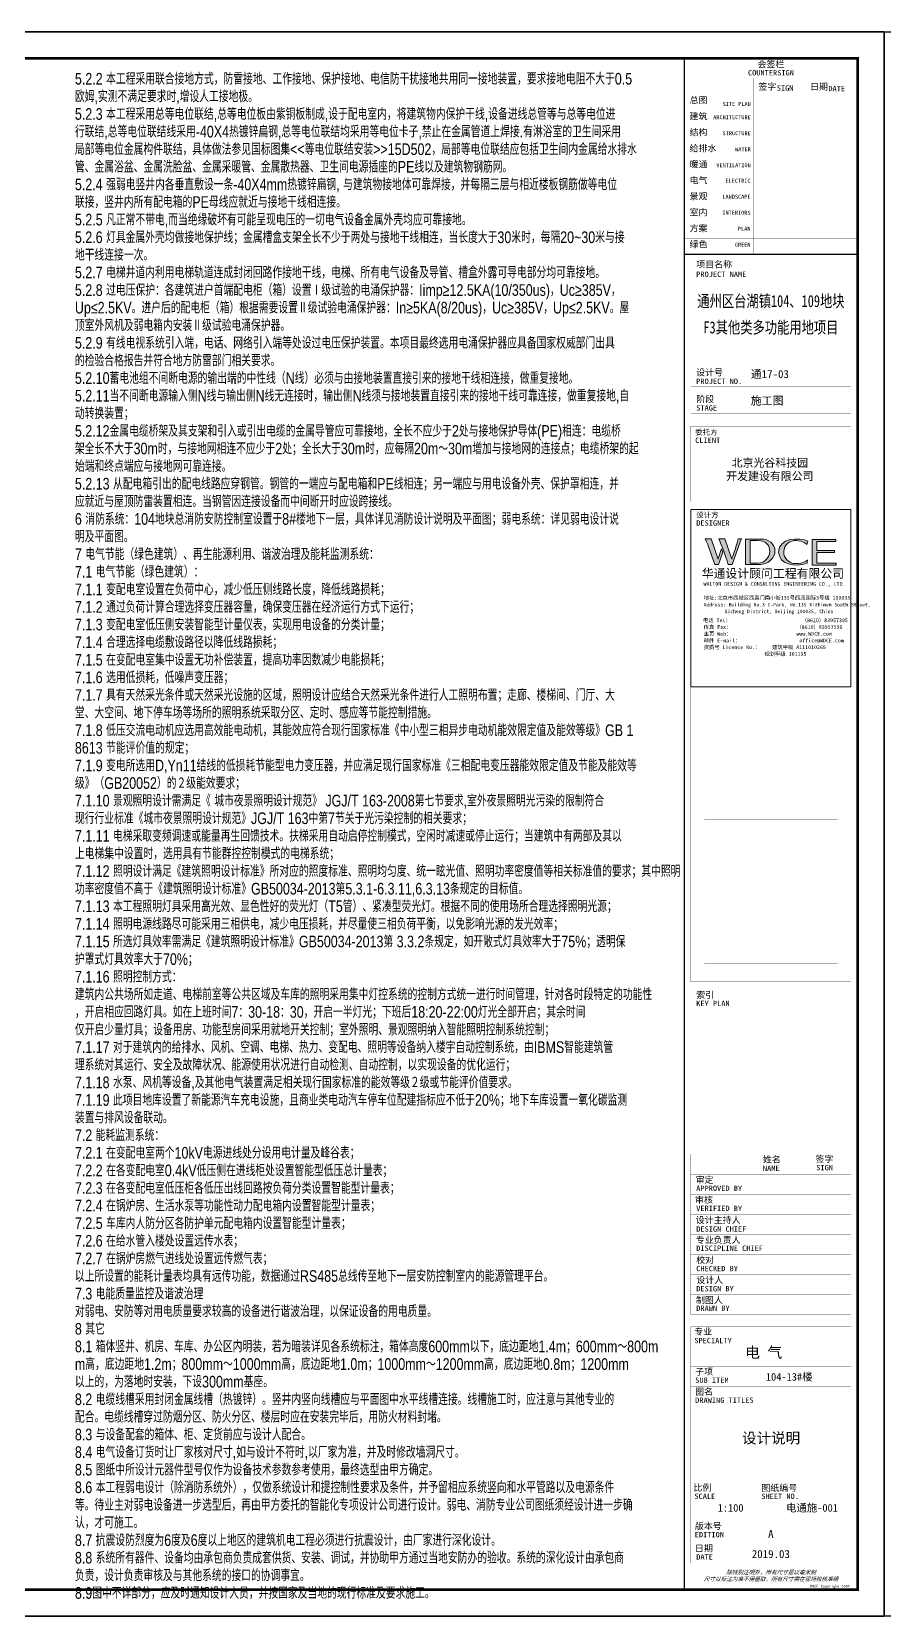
# Model space of a CAD drawing. Extents: x -179932 to 111184, y 127561 to 305761.
# Drawn here: x -127792 to -95832, y 246361 to 305761 of the extents above; entities that cross this region are included whole.
import ezdxf
from ezdxf.enums import TextEntityAlignment as Align

# ---------------------------------------------------------------- set-up
doc = ezdxf.new("R2010")
doc.units = 0
doc.header["$LTSCALE"] = 1000
doc.layers.get('0').update_dxf_attribs({"linetype": 'CONTINUOUS'})
doc.layers.get('Defpoints').update_dxf_attribs({"linetype": 'CONTINUOUS'})
for name, color, linetype in [('DIM-箱柜', 3, 'CONTINUOUS'), ('TEL_TEXT', 3, 'CONTINUOUS'), ('TEL_TITLE', 7, 'CONTINUOUS'), ('字', 7, 'CONTINUOUS')]:
    doc.layers.add(name, color=color, linetype=linetype)
doc.layers.add('内审要求修改2.10', color=6, linetype='CONTINUOUS', plot=False)
doc.layers.get('内审要求修改2.10').off()
doc.styles.add('_HZTXT', font='ROS', dxfattribs={"width": 0.8, "bigfont": 'JD'})
doc.styles.add('华文细黑', font='STXIHEI.TTF')
doc.styles.add('图签信息$0$hwxh', font='STXIHEI.TTF')
doc.styles.add('图签信息$0$华文细黑', font='STXIHEI.TTF', dxfattribs={"height": 10})

# ---------------------------------------------------------------- blocks, each defined once
blk = doc.blocks.new('SADF AGF AERG AER GER')
at = {"layer": 'DIM-箱柜'}
blk.add_lwpolyline([(-462150, -1228514), (-378050, -1228514), (-378050, -1287914), (-462150, -1287914)], close=True, dxfattribs=at)
blk = doc.blocks.new('A$C6873132B')
at = {"layer": 'DIM-箱柜'}
blk.add_blockref('SADF AGF AERG AER GER', (378050, 1287914), dxfattribs=at)
blk = doc.blocks.new('图签信息$0$WDCE Copyright200X')
at = {"const_width": 0.016}
blk.add_lwpolyline([(-10.6, 1.26, 1), (-11.4, 1.26, 1)], format="xyb", close=True, dxfattribs=at)
at = {"style": '图签信息$0$华文细黑'}
for s, p in [('WDCE ', (-11.46, 0.5)), ('     Copyright ', (-3.51, 0.5))]:
    blk.add_text(s, height=1, dxfattribs=at).set_placement(p, align=Align.BOTTOM_RIGHT)
blk.add_text('c', height=0.6, dxfattribs=at).set_placement((-11.04, 1.35), align=Align.MIDDLE_CENTER)
blk.add_attdef('200X', text='', height=1, dxfattribs=at).set_placement((-0.45, 0.5), align=Align.BOTTOM_RIGHT)
blk = doc.blocks.new('图签信息$0$logo2')
h = blk.add_hatch(color=7)
h.paths.add_polyline_path([(19.02, -7.36), (15.84, -7.36), (15.84, -3.97), (18.97, -3.97), (18.97, -4.24), (16.46, -4.24), (16.46, -5.45), (18.81, -5.45), (18.81, -5.69), (16.47, -5.69), (16.47, -7.12), (19.02, -7.12)])
edge = h.paths.add_edge_path()
edge.add_spline(control_points=[(15.26, -4.21), (15.26, -4.21), (15.13, -4.65), (15.13, -4.65), (15.13, -4.65), (14.62, -4.1), (13.73, -4.1), (13.04, -4.1), (12.07, -4.54), (12.08, -5.62), (12.08, -6.49), (12.77, -7.16), (13.73, -7.17), (14.66, -7.17), (15.23, -6.68), (15.23, -6.68), (15.23, -6.68), (15.16, -7.11), (15.16, -7.11), (13.63, -7.7), (11.42, -7.29), (11.41, -5.64), (11.4, -3.72), (14.16, -3.66), (15.26, -4.21)], knot_values=[0, 0, 0, 0, 1, 1, 1, 2, 2, 2, 3, 3, 3, 4, 4, 4, 5, 5, 5, 6, 6, 6, 7, 7, 7, 8, 8, 8, 8], degree=3, periodic=0)
edge = h.paths.add_edge_path(flags=16)
edge.add_spline(control_points=[(10.23, -5.57), (10.23, -5.16), (10.12, -4.83), (9.9, -4.58), (9.63, -4.27), (9.23, -4.12), (8.69, -4.12), (8.69, -4.12), (7.64, -4.12), (7.64, -4.12), (7.64, -4.12), (7.64, -7.1), (7.64, -7.1), (7.64, -7.1), (8.66, -7.1), (8.66, -7.1), (9.13, -7.1), (9.52, -6.93), (9.82, -6.6), (10.09, -6.31), (10.23, -5.96), (10.23, -5.57)], knot_values=[0, 0, 0, 0, 1, 1, 1, 2, 2, 2, 3, 3, 3, 4, 4, 4, 5, 5, 5, 6, 6, 6, 7, 7, 7, 7], degree=3, periodic=0)
edge = h.paths.add_edge_path()
edge.add_spline(control_points=[(10.92, -5.51), (10.92, -5.96), (10.72, -6.37), (10.34, -6.72), (9.92, -7.1), (9.41, -7.29), (8.82, -7.29), (8.82, -7.29), (7.03, -7.29), (7.03, -7.29), (7.03, -7.29), (7.03, -3.92), (7.03, -3.92), (7.03, -3.92), (9.1, -3.92), (9.1, -3.92), (9.59, -3.92), (10.01, -4.06), (10.36, -4.34), (10.73, -4.64), (10.92, -5.03), (10.92, -5.51)], knot_values=[0, 0, 0, 0, 1, 1, 1, 2, 2, 2, 3, 3, 3, 4, 4, 4, 5, 5, 5, 6, 6, 6, 7, 7, 7, 7], degree=3, periodic=0)
at = {"lineweight": 0}
blk.add_lwpolyline([(19.02, -7.36), (15.84, -7.36), (15.84, -3.97), (18.97, -3.97), (18.97, -4.24), (16.46, -4.24), (16.46, -5.45), (18.81, -5.45), (18.81, -5.69), (16.47, -5.69), (16.47, -7.12), (19.02, -7.12), (19.02, -7.36)], dxfattribs=at)
for points, knots in [([(10.92, -5.51), (10.92, -5.96), (10.72, -6.37), (10.34, -6.72), (9.92, -7.1), (9.41, -7.29), (8.82, -7.29), (8.82, -7.29), (7.03, -7.29), (7.03, -7.29), (7.03, -7.29), (7.03, -3.92), (7.03, -3.92), (7.03, -3.92), (9.1, -3.92), (9.1, -3.92), (9.59, -3.92), (10.01, -4.06), (10.36, -4.34), (10.73, -4.64), (10.92, -5.03), (10.92, -5.51)], [0, 0, 0, 0, 1, 1, 1, 2, 2, 2, 3, 3, 3, 4, 4, 4, 5, 5, 5, 6, 6, 6, 7, 7, 7, 7]), ([(10.23, -5.57), (10.23, -5.16), (10.12, -4.83), (9.9, -4.58), (9.63, -4.27), (9.23, -4.12), (8.69, -4.12), (8.69, -4.12), (7.64, -4.12), (7.64, -4.12), (7.64, -4.12), (7.64, -7.1), (7.64, -7.1), (7.64, -7.1), (8.66, -7.1), (8.66, -7.1), (9.13, -7.1), (9.52, -6.93), (9.82, -6.6), (10.09, -6.31), (10.23, -5.96), (10.23, -5.57)], [0, 0, 0, 0, 1, 1, 1, 2, 2, 2, 3, 3, 3, 4, 4, 4, 5, 5, 5, 6, 6, 6, 7, 7, 7, 7]), ([(15.26, -4.21), (15.26, -4.21), (15.13, -4.65), (15.13, -4.65), (15.13, -4.65), (14.62, -4.1), (13.73, -4.1), (13.04, -4.1), (12.07, -4.54), (12.08, -5.62), (12.08, -6.49), (12.77, -7.16), (13.73, -7.17), (14.66, -7.17), (15.23, -6.68), (15.23, -6.68), (15.23, -6.68), (15.16, -7.11), (15.16, -7.11), (13.63, -7.7), (11.42, -7.29), (11.41, -5.64), (11.4, -3.72), (14.16, -3.66), (15.26, -4.21)], [0, 0, 0, 0, 1, 1, 1, 2, 2, 2, 3, 3, 3, 4, 4, 4, 5, 5, 5, 6, 6, 6, 7, 7, 7, 8, 8, 8, 8])]:
    blk.add_open_spline(points, degree=3, knots=knots, dxfattribs=at)
blk = doc.blocks.new('图签信息$0$logo1')
h = blk.add_hatch(color=8)
edge = h.paths.add_edge_path()
edge.add_spline(control_points=[(3.86, -5.21), (3.63, -5.88), (3.39, -6.56), (3.39, -6.56), (3.39, -6.56), (2.5, -3.91), (2.5, -3.91), (2.5, -3.91), (1.8, -3.91), (1.69, -3.91), (2.02, -4.39), (2.95, -7.27), (2.95, -7.27), (2.95, -7.27), (3.44, -7.27), (3.44, -7.27), (3.44, -7.27), (4.03, -5.66), (4.03, -5.66), (4.03, -5.66), (3.86, -5.21), (3.86, -5.21)], knot_values=[0, 0, 0, 0, 1, 1, 1, 2, 2, 2, 3, 3, 3, 4, 4, 4, 5, 5, 5, 6, 6, 6, 7, 7, 7, 7], degree=3, periodic=0)
h = blk.add_hatch(color=7)
edge = h.paths.add_edge_path()
edge.add_spline(control_points=[(6.04, -3.91), (6.09, -4.1), (5.2, -6.56), (5.2, -6.56), (5.2, -6.56), (4.3, -3.91), (4.3, -3.91), (4.3, -3.91), (3.6, -3.91), (3.49, -3.91), (3.82, -4.39), (4.75, -7.27), (4.75, -7.27), (4.75, -7.27), (5.24, -7.27), (5.24, -7.27), (5.24, -7.27), (6.33, -4.3), (6.33, -4.3), (6.33, -4.3), (6.48, -3.91), (6.48, -3.91), (6.48, -3.91), (6.21, -3.91), (6.04, -3.91)], knot_values=[0, 0, 0, 0, 1, 1, 1, 2, 2, 2, 3, 3, 3, 4, 4, 4, 5, 5, 5, 6, 6, 6, 7, 7, 7, 8, 8, 8, 8], degree=3, periodic=0)
at = {"color": 8, "lineweight": 0}
blk.add_open_spline([(3.86, -5.21), (3.63, -5.88), (3.39, -6.56), (3.39, -6.56), (3.39, -6.56), (2.5, -3.91), (2.5, -3.91), (2.5, -3.91), (1.8, -3.91), (1.69, -3.91), (2.02, -4.39), (2.95, -7.27), (2.95, -7.27), (2.95, -7.27), (3.44, -7.27), (3.44, -7.27), (3.44, -7.27), (4.03, -5.66), (4.03, -5.66), (4.03, -5.66), (3.86, -5.21), (3.86, -5.21)], degree=3, knots=[0, 0, 0, 0, 1, 1, 1, 2, 2, 2, 3, 3, 3, 4, 4, 4, 5, 5, 5, 6, 6, 6, 7, 7, 7, 7], dxfattribs=at)
at = {"lineweight": 0}
blk.add_open_spline([(6.04, -3.91), (6.09, -4.1), (5.2, -6.56), (5.2, -6.56), (5.2, -6.56), (4.3, -3.91), (4.3, -3.91), (4.3, -3.91), (3.6, -3.91), (3.49, -3.91), (3.82, -4.39), (4.75, -7.27), (4.75, -7.27), (4.75, -7.27), (5.24, -7.27), (5.24, -7.27), (5.24, -7.27), (6.33, -4.3), (6.33, -4.3), (6.33, -4.3), (6.48, -3.91), (6.48, -3.91), (6.48, -3.91), (6.21, -3.91), (6.04, -3.91)], degree=3, knots=[0, 0, 0, 0, 1, 1, 1, 2, 2, 2, 3, 3, 3, 4, 4, 4, 5, 5, 5, 6, 6, 6, 7, 7, 7, 8, 8, 8, 8], dxfattribs=at)
blk.add_blockref('图签信息$0$logo2', (0, 0))
blk = doc.blocks.new('图签信息$0$时间-logo')
at = {"layer": 'Defpoints', "lineweight": 0}
blk.add_lwpolyline([(0, -23.46), (-21.17, -23.46), (-21.17, 0), (0, 0), (0, -23.46)], dxfattribs=at)
blk.add_blockref('图签信息$0$logo1', (-20.97, 0))
at = {"style": '图签信息$0$hwxh'}
for s, height, p in [('华通设计顾问工程有限公司 ', 1.15, (-19.73, -9.05)), ('WALTON DESIGN & CONSULTING ENGINEERING CO., LTD.', 0.5, (-19.5, -10.1)), ('Address: Building No.3 C-Park, No.135 Xizhimen South Street, ', 0.47, (-19.48, -12.83)), ('地址:北京市西城区西直门南小街135号西派国际3号楼 100035', 0.5, (-19.48, -11.94)), ('电话 Tel：                        （8610）83957395 ', 0.5, (-19.56, -14.91)), ('Xicheng District, Beijing 100035, China ', 0.47, (-16.69, -13.72)), ('传真 Fax：                      （8610）83957590 ', 0.5, (-19.48, -15.8)), ('主页 Web：                      www.WDCE.com ', 0.5, (-19.48, -16.69)), ('资质号 Licence No.：    建筑甲级 A111010265 ', 0.5, (-19.48, -18.47)), ('邮件 E-mail：                    office@WDCE.com ', 0.5, (-19.48, -17.58)), ('   规划甲级 101195', 0.5, (-12.6, -19.36))]:
    blk.add_text(s, height=height, dxfattribs=at).set_placement(p)
blk = doc.blocks.new('图签信息')
at = {"const_width": 0.5}
for points in [[(-65, 574), (-65, 500.5), (0, 500.5), (0, 574)], [(-65, 0), (0, 0), (0, 500.5), (-65, 500.5)]]:
    blk.add_lwpolyline(points, close=True, dxfattribs=at)
at = {"const_width": 0.05}
for points in [[(-65, 566.5), (0, 566.5)], [(-39.14, 566.5), (-39.14, 500.5)], [(-19.1, 566.5), (-19.1, 500.5)], [(-65, 560.5), (0, 560.5)], [(-65, 554.5), (0, 554.5)], [(-65, 548.5), (0, 548.5)], [(-65, 542.5), (0, 542.5)], [(-65, 536.5), (0, 536.5)], [(-65, 530.5), (0, 530.5)], [(-65, 524.5), (0, 524.5)], [(-65, 518.5), (0, 518.5)], [(-65, 512.5), (0, 512.5)], [(-65, 512.5), (0, 512.5)], [(-65, 506.5), (0, 506.5)], [(-65, 500.5), (0, 500.5)], [(-62.5, 450.87), (-2.5, 450.87)], [(-62.5, 440.87), (-2.5, 440.87)], [(-2.5, 407.85), (-2.5, 436.12), (-62.5, 436.12), (-62.5, 407.85)], [(-62.5, 407.85), (-2.5, 407.85)], [(-62.5, 404.92), (-62.5, 227.83)], [(-62.5, 404.92), (-2.5, 404.92)], [(-62.5, 227.83), (-2.5, 227.83), (-2.5, 404.92)], [(-57.5, 338.36), (-7.5, 338.36)], [(-57.5, 288.83), (-7.5, 288.83)], [(-57.5, 234.85), (-7.5, 234.85)], [(-62.5, 227.83), (-2.5, 227.83)], [(-62.5, 217.74), (-2.5, 217.74)], [(-62.5, 103.26), (-2.5, 103.26), (-2.5, 163.26), (-62.5, 163.26), (-62.5, 103.26)], [(-37.5, 163.26), (-37.5, 103.26)], [(-20, 163.26), (-20, 103.26)], [(-62.5, 155.76), (-2.5, 155.76)], [(-62.5, 148.26), (-2.5, 148.26)], [(-62.5, 140.76), (-2.5, 140.76)], [(-62.5, 133.26), (-2.5, 133.26)], [(-62.5, 125.76), (-2.5, 125.76)], [(-62.5, 118.26), (-2.5, 118.26)], [(-62.5, 110.76), (-2.5, 110.76)], [(-62.5, 98.5), (-2.5, 98.5), (-2.5, 10), (-62.5, 10), (-62.5, 98.5)], [(-62.5, 83.5), (-2.5, 83.5)], [(-62.5, 76), (-2.5, 76)], [(-62.5, 40), (-2.5, 40)], [(-37.5, 40), (-37.5, 26)], [(-62.5, 26), (-2.5, 26)], [(-62.5, 18), (-2.5, 18)]]:
    blk.add_lwpolyline(points, dxfattribs=at)
at = {"ltscale": 0.001, "xscale": 2.834689937531525, "yscale": 2.834689937531525, "zscale": 2.834689937531525}
blk.add_blockref('图签信息$0$时间-logo', (-2.5, 404.92), dxfattribs=at)
blk.add_blockref('图签信息$0$WDCE Copyright200X', (-2.5, 0)).add_auto_attribs({'200X': '2007'})
at = {"style": '图签信息$0$华文细黑'}
for s, height, p in [('会签栏', 2.4, (-32.5, 573)), ('COUNTERSIGN', 2, (-32.5, 569.6))]:
    blk.add_text(s, height=height, dxfattribs=at).set_placement(p, align=Align.TOP_CENTER)
for s, height, p in [('签字', 2.4, (-37.22, 564.63)), ('日期', 2.4, (-17.79, 564.58)), ('总图', 2.4, (-63, 559.5)), ('SIGN', 2, (-30.32, 563.88)), ('DATE', 2, (-10.96, 563.7)), ('建筑', 2.4, (-63, 553.5)), ('结构', 2.4, (-63, 547.5)), ('给排水', 2.4, (-63, 541.5)), ('暖通', 2.4, (-63, 535.5)), ('电气', 2.4, (-63, 529.5)), ('景观', 2.4, (-63, 523.5)), ('室内', 2.4, (-63, 517.5)), ('方案', 2.4, (-63, 511.5)), ('绿色', 2.4, (-63, 505.5)), ('项目名称', 2.4, (-60.5, 498)), ('PROJECT NAME', 2, (-60.5, 494.08)), ('设计号', 2.4, (-60.54, 457.48)), ('PROJECT NO.', 2, (-60.5, 453.97)), ('阶段', 2.4, (-60.5, 447.47)), ('STAGE', 2, (-60.5, 443.97)), ('委托方', 2, (-60.9, 434.86)), ('CLIENT', 2, (-60.9, 431.86)), ('设计方', 2, (-60.5, 403.83)), ('DESIGNER', 2, (-60.5, 400.83)), ('KEY PLAN', 2, (-60.5, 220.74)), ('索引', 2.4, (-60.5, 224.14)), ('姓名', 2.4, (-35.5, 162.47)), ('签字', 2.4, (-15.81, 162.57)), ('审定', 2.4, (-60.73, 154.81)), ('NAME', 2, (-35.5, 158.96)), ('SIGN', 2, (-15.5, 159.2)), ('APPROVED BY', 2, (-60.5, 151.44)), ('审核', 2.4, (-60.95, 147.29)), ('VERIFIED BY', 2, (-60.5, 143.91)), ('设计主持人', 2.4, (-60.68, 139.76)), ('专业负责人', 2.4, (-60.67, 132.26)), ('DESIGN CHIEF', 2, (-60.5, 136.19)), ('校对', 2.4, (-60.5, 124.76)), ('DISCIPLINE CHIEF', 2, (-60.5, 128.98)), ('CHECKED BY', 2, (-60.5, 121.37)), ('设计人', 2.4, (-60.5, 117.26)), ('DESIGN BY', 2, (-60.5, 113.83)), ('制图人', 2.4, (-60.61, 109.76)), ('DRAWN BY', 2, (-60.5, 106.5)), ('专业', 2.4, (-61.23, 97.93)), ('SPECIALTY', 2, (-61.23, 94.38)), ('SUB ITEM', 2, (-60.88, 79.5)), ('子项', 2.4, (-60.88, 82.92)), ('DRAWING TITLES', 2, (-60.91, 72)), ('图名', 2.4, (-60.91, 75.41)), ('比例', 2.4, (-61.56, 39.42)), ('SCALE', 2, (-61.19, 36)), ('SHEET NO.', 2, (-36.1, 36)), ('图纸编号', 2.4, (-36.1, 39.32)), ('版本号', 2.4, (-61, 25.03)), ('EDITION', 2, (-61.06, 21.61)), ('日期', 2.4, (-61, 16.68)), ('DATE', 2, (-60.5, 13.26))]:
    blk.add_text(s, height=height, dxfattribs=at).set_placement(p, align=Align.TOP_LEFT)
for s, p in [('ARCHITECTURE', (-40.06, 552.7)), ('SITE PLAN', (-40.06, 557.7)), ('STRUCTURE', (-40.06, 546.7)), ('WATER', (-40.06, 540.7)), ('VENTILATION', (-40.06, 534.7)), ('ELECTRIC', (-40.14, 528.89)), ('LANDSCAPE', (-40.14, 522.89)), ('INTERIORS', (-40.14, 516.89)), ('PLAN', (-40.14, 510.89)), ('GREEN', (-40.14, 504.89))]:
    blk.add_text(s, height=1.5, dxfattribs=at).set_placement(p, align=Align.TOP_RIGHT)
at = {"color": 4, "style": '图签信息$0$华文细黑', "width": 0.75}
for s, p in [('通州区台湖镇104、109地块', (-32.5, 480.78)), ('F3其他类多功能用地项目', (-32.5, 470.91))]:
    blk.add_text(s, height=4.5, dxfattribs=at).set_placement(p, align=Align.CENTER)
at = {"color": 4, "style": '图签信息$0$华文细黑'}
for s, p in [('A', (-32.53, 19.4)), ('2019.03', (-32.53, 11.84))]:
    blk.add_text(s, height=3, dxfattribs=at).set_placement(p, align=Align.CENTER)
at = {"style": '图签信息$0$华文细黑', "oblique": 20}
for s, p in [('除特别注明外，所有尺寸是以毫米制', (-32.5, 6.5)), ('尺寸以标注为准不得量取，所有尺寸需在现场校核准确', (-32.5, 4))]:
    blk.add_text(s, height=1.5, dxfattribs=at).set_placement(p, align=Align.MIDDLE_CENTER)
at = {"color": 4, "ltscale": 0.001, "char_height": 3, "width": 58.4895, "style": '图签信息$0$华文细黑'}
for s, insert, attachment_point in [('通17-03', (-40.06, 455.51), 4), ('施工图', (-40.06, 445.51), 4), ('北京光谷科技园\\P开发建设有限公司', (-32.9, 419.71), 5)]:
    blk.add_mtext(s, dxfattribs=dict(at, insert=insert, attachment_point=attachment_point))
blk = doc.blocks.new('图签-A1')
at = {"color": 2}
blk.add_blockref('图签信息', (0, 0), dxfattribs=at)

msp = doc.modelspace()

# ---------------------------------------------------------------- linework, layer by layer
at = {"layer": 'TEL_TITLE'}
msp.add_lwpolyline([(-179932, 246361), (-95832, 246361), (-95832, 305761), (-179932, 305761)], close=True, dxfattribs=at)
at = {"layer": 'TEL_TITLE', "const_width": 100}
msp.add_lwpolyline([(-177432, 247361), (-96832, 247361), (-96832, 304761), (-177432, 304761)], close=True, dxfattribs=at)

# ---------------------------------------------------------------- block references
at = {"linetype": 'ByBlock', "xscale": 100, "yscale": 100, "zscale": 100}
msp.add_blockref('图签-A1', (-96832, 247361), dxfattribs=at)
at = {"layer": 'DIM-箱柜'}
for p in [(282218, 1534275), (366318, 1534275)]:
    msp.add_blockref('SADF AGF AERG AER GER', p, dxfattribs=at)
at = {"layer": '内审要求修改2.10'}
msp.add_blockref('A$C6873132B', (-95832, 246361), dxfattribs=at)

# ---------------------------------------------------------------- texts
at = {"layer": 'TEL_TEXT', "style": '_HZTXT', "width": 0.8}
for s, height, p in [('5.2.2 本工程采用联合接地方式，防雷接地、工作接地、保护接地、电信防干扰接地共用同一接地装置，要求接地电阻不大于0.5', 436.59, (-126172, 303778)), ('欧姆,实测不满足要求时,增设人工接地极。', 436.59, (-126172, 303118)), ('5.2.3 本工程采用总等电位联结,总等电位板由紫铜板制成,设于配电室内，将建筑物内保护干线,设备进线总管等与总等电位进', 436.59, (-126172, 302458)), ('行联结,总等电位联结线采用-40X4热镀锌扁钢,总等电位联结均采用等电位卡子,禁止在金属管道上焊接.有淋浴室的卫生间采用', 436.59, (-126172, 301798)), ('局部等电位金属构件联结，具体做法参见国标图集<<等电位联结安装>>15D502，局部等电位联结应包括卫生间内金属给水排水', 436.59, (-126172, 301138)), ('管、金属浴盆、金属洗脸盆、金属采暖管、金属散热器、卫生间电源插座的PE线以及建筑物钢筋网。', 436.59, (-126172, 300478)), ('5.2.4 强弱电竖井内各垂直敷设一条-40X4mm热镀锌扁钢, 与建筑物接地体可靠焊接，并每隔三层与相近楼板钢筋做等电位', 436.59, (-126172, 299818)), ('联接，竖井内所有配电箱的PE母线应就近与接地干线相连接。', 436.59, (-126172, 299158)), ('5.2.5 凡正常不带电,而当绝缘破坏有可能呈现电压的一切电气设备金属外壳均应可靠接地。', 436.59, (-126172, 298498)), ('5.2.6 灯具金属外壳均做接地保护线；金属槽盒支架全长不少于两处与接地干线相连，当长度大于30米时，每隔20~30米与接', 436.59, (-126172, 297838)), ('地干线连接一次。', 436.6, (-126172, 297178)), ('5.2.7 电梯井道内利用电梯轨道连成封闭回路作接地干线，电梯、所有电气设备及导管、槽盒外露可导电部分均可靠接地。', 436.59, (-126172, 296518)), ('5.2.8 过电压保护：各建筑进户首端配电柜（箱）设置Ⅰ级试验的电涌保护器：Iimp≥12.5KA(10/350us)，Uc≥385V，', 436.59, (-126172, 295858)), ('Up≤2.5KV。进户后的配电柜（箱）根据需要设置Ⅱ级试验电涌保护器：In≥5KA(8/20us)，Uc≥385V，Up≤2.5KV。屋', 436.59, (-126172, 295198)), ('顶室外风机及弱电箱内安装Ⅱ级试验电涌保护器。', 436.59, (-126172, 294538)), ('5.2.9 有线电视系统引入端，电话、网络引入端等处设过电压保护装置。本项目最终选用电涌保护器应具备国家权威部门出具', 436.59, (-126172, 293878)), ('的检验合格报告并符合地方防雷部门相关要求。', 436.59, (-126172, 293218)), ('5.2.10蓄电池组不间断电源的输出端的中性线（N线）必须与由接地装置直接引来的接地干线相连接，做重复接地。', 436.59, (-126172, 292558)), ('5.2.11当不间断电源输入侧N线与输出侧N线无连接时，输出侧N线须与接地装置直接引来的接地干线可靠连接，做重复接地,自', 436.59, (-126172, 291898)), ('动转换装置；', 436.6, (-126172, 291238)), ('5.2.12金属电缆桥架及其支架和引入或引出电缆的金属导管应可靠接地，全长不应少于2处与接地保护导体(PE)相连：电缆桥', 436.59, (-126172, 290578)), ('架全长不大于30m时，与接地网相连不应少于2处；全长大于30m时，应每隔20m～30m增加与接地网的连接点；电缆桥架的起', 436.59, (-126172, 289918)), ('始端和终点端应与接地网可靠连接。', 436.59, (-126172, 289258)), ('5.2.13 从配电箱引出的配电线路应穿钢管。钢管的一端应与配电箱和PE线相连；另一端应与用电设备外壳、保护罩相连，并', 436.59, (-126172, 288598)), ('应就近与屋顶防雷装置相连。当钢管因连接设备而中间断开时应设跨接线。', 436.59, (-126172, 287938)), ('6 消防系统：104地块总消防安防控制室设置于8#楼地下一层，具体详见消防设计说明及平面图；弱电系统：详见弱电设计说', 436.59, (-126172, 287278)), ('明及平面图。', 436.6, (-126172, 286618)), ('7 电气节能（绿色建筑）、再生能源利用、谐波治理及能耗监测系统：', 436.59, (-126172, 285958)), ('7.1 电气节能（绿色建筑）：', 436.59, (-126172, 285298)), ('7.1.1 变配电室设置在负荷中心，减少低压侧线路长度，降低线路损耗；', 436.59, (-126172, 284638)), ('7.1.2 通过负荷计算合理选择变压器容量，确保变压器在经济运行方式下运行；', 436.59, (-126172, 283978)), ('7.1.3 变配电室低压侧安装智能型计量仪表，实现用电设备的分类计量；', 436.59, (-126172, 283318)), ('7.1.4 合理选择电缆敷设路径以降低线路损耗；', 436.59, (-126172, 282658)), ('7.1.5 在变配电室集中设置无功补偿装置，提高功率因数减少电能损耗；', 436.59, (-126172, 281998)), ('7.1.6 选用低损耗，低噪声变压器；', 436.59, (-126172, 281338)), ('7.1.7 具有天然采光条件或天然采光设施的区域，照明设计应结合天然采光条件进行人工照明布置；走廊、楼梯间、门厅、大', 436.59, (-126172, 280678)), ('堂、大空间、地下停车场等场所的照明系统采取分区、定时、感应等节能控制措施。', 436.59, (-126172, 280018)), ('7.1.8 低压交流电动机应选用高效能电动机，其能效应符合现行国家标准《中小型三相异步电动机能效限定值及能效等级》GB 1', 436.59, (-126172, 279358)), ('8613 节能评价值的规定；', 436.59, (-126172, 278698)), ('7.1.9 变电所选用D,Yn11结线的低损耗节能型电力变压器，并应满足现行国家标准《三相配电变压器能效限定值及节能及能效等', 436.59, (-126172, 278038)), ('级》（GB20052）的２级能效要求；', 436.59, (-126172, 277378)), ('7.1.10 景观照明设计需满足《 城市夜景照明设计规范》 JGJ/T 163-2008第七节要求,室外夜景照明光污染的限制符合', 436.59, (-126172, 276718)), ('现行行业标准《城市夜景照明设计规范》JGJ/T 163中第7节关于光污染控制的相关要求；', 436.59, (-126172, 276058)), ('7.1.11 电梯采取变频调速或能量再生回馈技术。扶梯采用自动启停控制模式，空闲时减速或停止运行；当建筑中有两部及其以', 436.59, (-126172, 275398)), ('上电梯集中设置时，选用具有节能群控控制模式的电梯系统；', 436.59, (-126172, 274738)), ('7.1.12 照明设计满足《建筑照明设计标准》所对应的照度标准、照明均匀度、统一眩光值、照明功率密度值等相关标准值的要求；其中照明', 436.59, (-126172, 274078)), ('功率密度值不高于《建筑照明设计标准》GB50034-2013第5.3.1-6.3.11,6.3.13条规定的目标值。', 436.59, (-126172, 273418)), ('7.1.13 本工程照明灯具采用高光效、显色性好的荧光灯（T5管）、紧凑型荧光灯。根据不同的使用场所合理选择照明光源；', 436.59, (-126172, 272758)), ('7.1.14 照明电源线路尽可能采用三相供电，减少电压损耗，并尽量使三相负荷平衡，以免影响光源的发光效率；', 436.59, (-126172, 272098)), ('7.1.15 所选灯具效率需满足《建筑照明设计标准》GB50034-2013第 3.3.2条规定，如开敞式灯具效率大于75%；透明保', 436.59, (-126172, 271438)), ('护罩式灯具效率大于70%；', 436.59, (-126172, 270778)), ('7.1.16 照明控制方式：', 436.59, (-126172, 270118)), ('建筑内公共场所如走道、电梯前室等公共区域及车库的照明采用集中灯控系统的控制方式统一进行时间管理，针对各时段特定的功能性', 436.59, (-126172, 269458)), ('，开启相应回路灯具。如在上班时间7：30-18：30，开启一半灯光；下班后18:20-22:00灯光全部开启；其余时间', 436.59, (-126172, 268798)), ('仅开启少量灯具；设备用房、功能型房间采用就地开关控制；室外照明、景观照明纳入智能照明控制系统控制；', 436.59, (-126172, 268138)), ('7.1.17 对于建筑内的给排水、风机、空调、电梯、热力、变配电、照明等设备纳入楼宇自动控制系统，由IBMS智能建筑管', 436.59, (-126172, 267478)), ('理系统对其运行、安全及故障状况、能源使用状况进行自动检测、自动控制，以实现设备的优化运行；', 436.59, (-126172, 266818)), ('7.1.18 水泵、风机等设备,及其他电气装置满足相关现行国家标准的能效等级２级或节能评价值要求。', 436.59, (-126172, 266158)), ('7.1.19 此项目地库设置了新能源汽车充电设施，且商业类电动汽车停车位配建指标应不低于20%；地下车库设置一氧化碳监测', 436.59, (-126172, 265498)), ('装置与排风设备联动。', 436.6, (-126172, 264838)), ('7.2 能耗监测系统：', 436.59, (-126172, 264178)), ('7.2.1 在变配电室两个10kV电源进线处分设用电计量及峰谷表； ', 436.59, (-126172, 263518)), ('7.2.2 在各变配电室0.4kV低压侧在进线柜处设置智能型低压总计量表；', 436.59, (-126172, 262858)), ('7.2.3 在各变配电室低压柜各低压出线回路按负荷分类设置智能型计量表；', 436.59, (-126172, 262198)), ('7.2.4 在锅炉房、生活水泵等功能性动力配电箱内设置智能型计量表；', 436.59, (-126172, 261538)), ('7.2.5 车库内人防分区各防护单元配电箱内设置智能型计量表；', 436.59, (-126172, 260878)), ('7.2.6 在给水管入楼处设置远传水表；', 436.59, (-126172, 260218)), ('7.2.7 在锅炉房燃气进线处设置远传燃气表；', 436.59, (-126172, 259558)), ('以上所设置的能耗计量表均具有远传功能，数据通过RS485总线传至地下一层安防控制室内的能源管理平台。', 436.59, (-126172, 258898)), ('7.3 电能质量监控及谐波治理', 436.59, (-126172, 258238)), ('对弱电、安防等对用电质量要求较高的设备进行谐波治理，以保证设备的用电质量。', 436.59, (-126172, 257578)), ('8 其它', 436.6, (-126172, 256918)), ('8.1 箱体竖井、机房、车库、办公区内明装，若为暗装详见各系统标注，箱体高度600mm以下，底边距地1.4m；600mm～800m', 436.59, (-126172, 256258)), ('m高，底边距地1.2m；800mm～1000mm高，底边距地1.0m；1000mm～1200mm高，底边距地0.8m；1200mm', 436.59, (-126172, 255598)), ('以上的，为落地时安装，下设300mm基座。', 436.59, (-126172, 254938)), ('8.2 电缆线槽采用封闭金属线槽（热镀锌）。竖井内竖向线槽应与平面图中水平线槽连接。线槽施工时，应注意与其他专业的', 436.59, (-126172, 254278)), ('配合。电缆线槽穿过防烟分区、防火分区、楼层时应在安装完毕后，用防火材料封堵。', 436.59, (-126172, 253618)), ('8.3 与设备配套的箱体、柜、定货前应与设计人配合。 ', 436.59, (-126172, 252958)), ('8.4 电气设备订货时让厂家核对尺寸,如与设计不符时,以厂家为准，并及时修改墙洞尺寸。', 436.59, (-126172, 252298)), ('8.5 图纸中所设计元器件型号仅作为设备技术参数参考使用，最终选型由甲方确定。', 436.59, (-126172, 251638)), ('8.6 本工程弱电设计（除消防系统外），仅做系统设计和提控制性要求及条件，并予留相应系统竖向和水平管路以及电源条件', 436.59, (-126172, 250978)), ('等。待业主对弱电设备进一步选型后，再由甲方委托的智能化专项设计公司进行设计。弱电、消防专业公司图纸须经设计进一步确', 436.59, (-126172, 250318)), ('认，才可施工。', 436.6, (-126172, 249658)), ('8.7 抗震设防烈度为6度及6度以上地区的建筑机电工程必须进行抗震设计，由厂家进行深化设计。', 436.59, (-126172, 248998)), ('8.8 系统所有器件、设备均由承包商负责成套供货、安装、调试，并协助甲方通过当地安防办的验收。系统的深化设计由承包商', 436.59, (-126172, 248338)), ('负责，设计负责审核及与其他系统的接口的协调事宜。', 436.59, (-126172, 247678)), ('8.9图中不详部分，应及时通知设计人员，并按国家及当地的现行标准及要求施工。', 436.59, (-126172, 247018))]:
    msp.add_text(s, height=height, dxfattribs=at).set_placement(p)
at = {"layer": '字', "style": '华文细黑'}
for s, height, p in [('电 气', 407.8, (-101049, 256050)), ('104-13#楼', 285.4, (-100272, 255195)), ('1:100', 285.4, (-102079, 250284)), ('电通施-001', 285.4, (-99514, 250284))]:
    msp.add_text(s, height=height, dxfattribs=at).set_placement(p)
at = {"layer": '字', "insert": (-100075, 253020), "char_height": 400, "width": 78154.16, "attachment_point": 5, "style": '华文细黑'}
msp.add_mtext('设计说明', dxfattribs=at)

doc.saveas('drawing.dxf')
